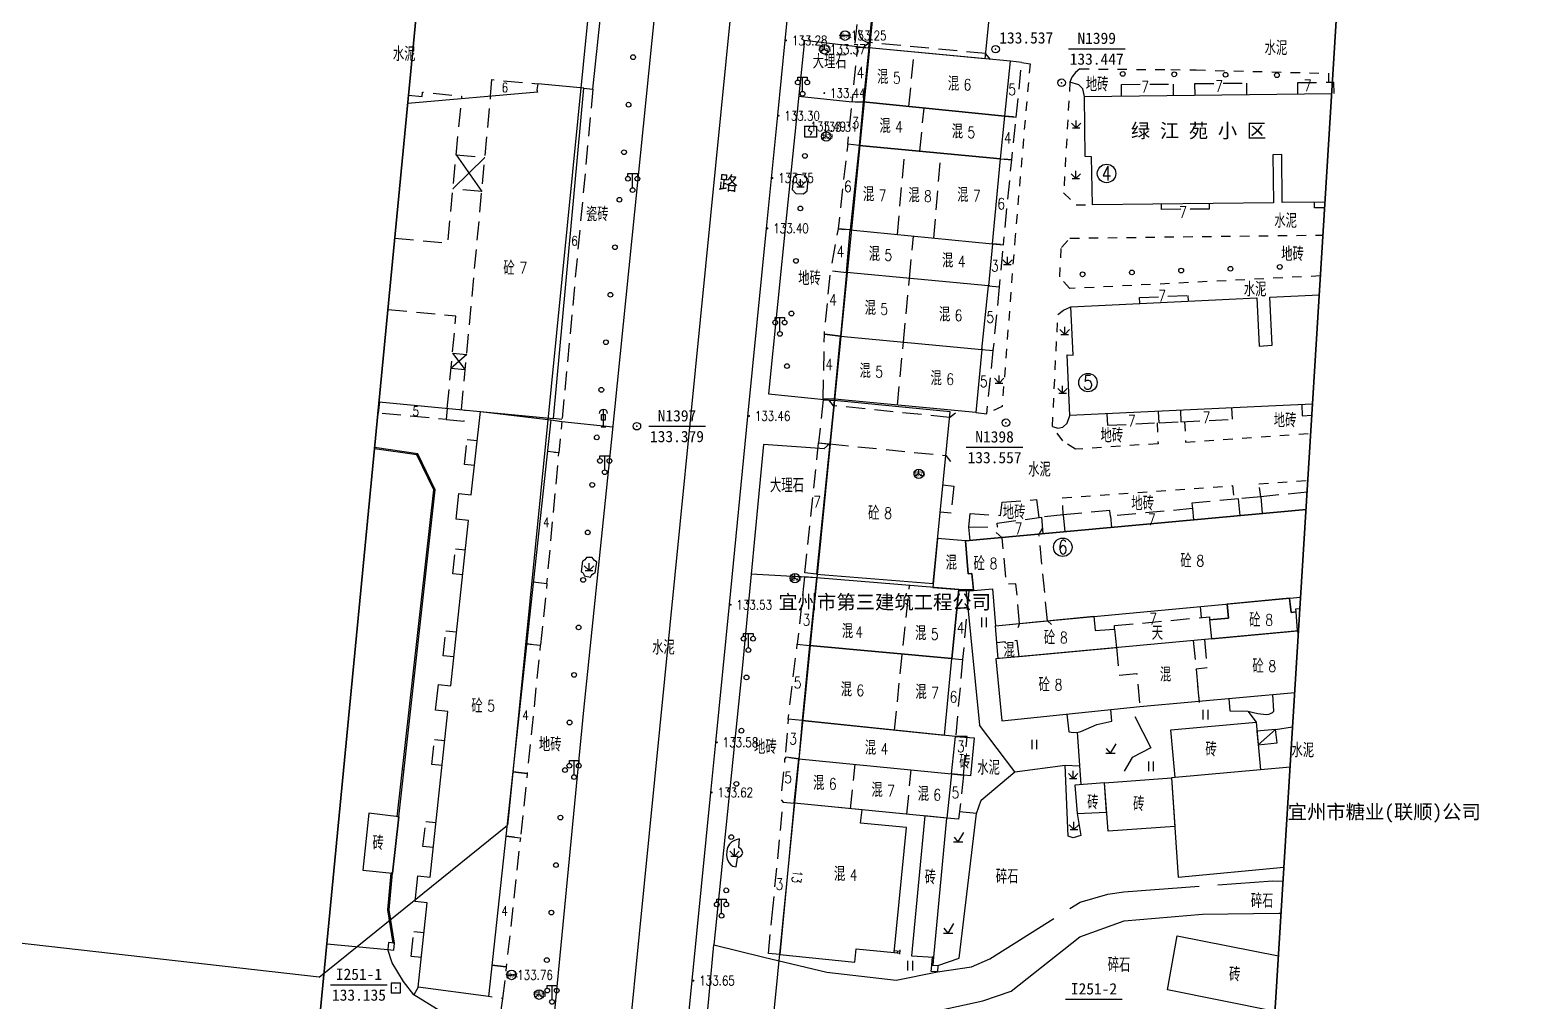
# Model space of a CAD drawing. Extents: x 529262 to 576451, y 2694391 to 2717535.
# Drawn here: x 565129.1 to 565286.9, y 2710508.2 to 2710611 of the extents above; entities that cross this region are included whole.
import ezdxf
from ezdxf.enums import TextEntityAlignment as Align
from ezdxf.xclip import XClip

# ---------------------------------------------------------------- set-up
doc = ezdxf.new("R2010")
doc.units = 0
doc.header["$XCLIPFRAME"] = 0
for name, pattern in [('ACAD_ISO12W100', [22, 12, -3, 0.5, -3, 0.5, -3]), ('X2', [10, 8, -2]), ('X5', [3, 2, -1]), ('X6', [2, 1, -1])]:
    doc.linetypes.add(name, pattern=pattern)
for name, color, linetype in [('COMPONENT', 8, 'Continuous'), ('DLDW', 8, 'Continuous'), ('DLSS', 4, 'Continuous'), ('DMTZ', 8, 'Continuous'), ('GCD', 8, 'Continuous'), ('GXYZ', 8, 'Continuous'), ('JMD', 8, 'Continuous'), ('KZD', 8, 'Continuous'), ('PP-COM', 7, 'Continuous'), ('RD-中线', 40, 'Continuous'), ('RD-红线', 7, 'Continuous'), ('ZBTZ', 8, 'Continuous'), ('ZJ', 7, 'Continuous'), ('污水管径标注_W10-', 202, 'Continuous')]:
    doc.layers.add(name, color=color, linetype=linetype)
doc.layers.add('控制界线1', color=30, linetype='ACAD_ISO12W100', lineweight=35)
doc.styles.add('HZ', font='rs.shx', dxfattribs={"width": 0.8, "bigfont": 'hztxt.shx'})
doc.styles.add('宋体', font='', dxfattribs={"width": 0.75})
doc.styles.add('等线体', font='simhei.ttf')
doc.styles.get('宋体').set_extended_font_data('SimSun')
doc.linetypes.add('10422', pattern='A,0.75,[150,AAA.SHX,S=0.5,R=0,X=0,Y=0.5],1.5,[177,AAA.SHX,S=1,R=0,X=0,Y=0.4],0.75', length=3)
doc.linetypes.add('1161', pattern='A,0,[149,AAA.SHX,S=0.15,R=0,X=0,Y=0],-1.6', length=1.6)

# ---------------------------------------------------------------- blocks, each defined once
blk = doc.blocks.new('A$C19FD0107')
at = {"layer": 'RD-中线', "color": 8, "linetype": 'Continuous', "flags": 128}
blk.add_lwpolyline([(-5786, 16309.46), (-5818.4, 15983.38, 0.029847), (-5819.8, 15947.63), (-5819, 15908.17)], format="xyb", dxfattribs=at)
at = {"layer": 'RD-红线', "color": 8, "linetype": 'Continuous', "flags": 128}
blk.add_lwpolyline([(-5804.07, 16279.29), (-5818.18, 16137.25), (-5818.28, 16136.26)], dxfattribs=at)
for points in [[(-5774.91, 16269.38), (-5803.47, 15981.9, 0.029847), (-5804.81, 15947.93), (-5804.54, 15934.99), (-5804.46, 15930.94)], [(-5838.23, 16120.15), (-5895.83, 16126.7, 0.01384), (-5912.71, 16128.15), (-6037.8, 16135.4), (-6258.68, 16148.33, 0.058297), (-6329.67, 16144.21)]]:
    blk.add_lwpolyline(points, format="xyb", dxfattribs=at)
at = {"layer": 'RD-红线', "color": 8, "linetype": 'Continuous'}
blk.add_lwpolyline([(-5838.23, 16120.15), (-5818.28, 16136.26, 0.418376)], format="xyb", dxfattribs=at)
blk = doc.blocks.new('GC200')
at = {"linetype": 'Continuous', "const_width": 0.2, "flags": 128}
blk.add_lwpolyline([(-0.1, 0, 1), (0.1, 0, 1)], format="xyb", close=True, dxfattribs=at)
blk = doc.blocks.new('gc170')
at = {"color": 8, "linetype": 'Continuous'}
blk.add_circle((0, 0), 0.5, dxfattribs=at)
blk = doc.blocks.new('gc124')
at = {"color": 8}
for p, q in [((-1, 1), (0, 0)), ((-0.8, 0), (0.8, 0)), ((0, 0), (0, 1.6)), ((0, 0), (1, 1))]:
    blk.add_line(p, q, dxfattribs=at)
blk = doc.blocks.new('gc097')
at = {"color": 8}
for p, q in [((-1, 2.9), (-1, 3.5)), ((-1, 3.5), (1, 3.5)), ((0, 0.5), (0, 3.5)), ((1, 3.5), (1, 2.9))]:
    blk.add_line(p, q, dxfattribs=at)
for centre in [(-1, 2.4), (0, 0), (1, 2.4)]:
    blk.add_circle(centre, 0.5, dxfattribs=at)
blk = doc.blocks.new('gc121')
at = {"color": 8}
for p, q in [((-0.5, -1), (-0.5, 1)), ((0.5, -1), (0.5, 1))]:
    blk.add_line(p, q, dxfattribs=at)
blk = doc.blocks.new('gc123')
at = {"color": 8}
for p, q in [((-1, 0), (1, 0)), ((0, 0), (-0.8, 1)), ((0, 0), (1.2, 2))]:
    blk.add_line(p, q, dxfattribs=at)
blk = doc.blocks.new('gc117')
at = {"color": 8}
blk.add_circle((0, 0), 0.8, dxfattribs=at)
blk.add_point((0, 0), dxfattribs=at)
blk = doc.blocks.new('gc115')
at = {"color": 8}
blk.add_lwpolyline([(-1, -1), (1, -1), (1, 1), (-1, 1)], close=True, dxfattribs=at)
blk.add_point((0, 0), dxfattribs=at)
blk = doc.blocks.new('gcbj0101')
blk.add_line((-1, 0), (1, 0))
blk.add_circle((0, 0), 1)
blk = doc.blocks.new('gcbj0107')
for q in [(-0.87, -0.5), (0, 1), (0.87, -0.5)]:
    blk.add_line((0, 0), q)
blk.add_circle((0, 0), 1)

msp = doc.modelspace()

# ---------------------------------------------------------------- linework, layer by layer
at = {"layer": 'DLDW', "color": 252, "linetype": 'Continuous'}
for p, q in [((565189.862, 2710569.005), (565189.862, 2710570.856)), ((565189.612, 2710569.005), (565190.112, 2710569.005))]:
    msp.add_line(p, q, dxfattribs=at)
msp.add_lwpolyline([(565189.669, 2710570.334), (565190.055, 2710570.334), (565190.055, 2710569.718), (565189.669, 2710569.718)], close=True, dxfattribs=at)
msp.add_arc((565189.864, 2710570.417), 0.442, 0, 180, dxfattribs=at)
at = {"layer": 'DLSS', "linetype": 'Continuous', "elevation": 133.455, "flags": 128}
for points in [[(565184.438, 2710504.277), (565187.8, 2710539.032), (565190.738, 2710567.698), (565196.863, 2710628.066), (565195.776, 2710628.96), (565194.829, 2710629.536), (565193.061, 2710630.015), (565191.727, 2710630.128)], [(565184.438, 2710504.277), (565183.694, 2710503.959), (565182.473, 2710504.213), (565174.984, 2710505.954), (565172.644, 2710507.122), (565169.794, 2710508.887), (565168.68, 2710510.308), (565167.488, 2710512.289), (565167.034, 2710513.688)]]:
    msp.add_lwpolyline(points, dxfattribs=at)
at = {"layer": 'DLSS', "linetype": 'Continuous'}
for points in [[(565211.134, 2710609.933), (565209.229, 2710591.426), (565207.348, 2710572.516), (565213.598, 2710571.889)], [(565211.134, 2710609.933), (565216.459, 2710609.323)], [(565213.266, 2710566.678), (565206.8, 2710567.158), (565204.574, 2710543.777), (565201.561, 2710514.193), (565206.847, 2710512.88)], [(565206.575, 2710506.393), (565216.824, 2710506.517), (565223.704, 2710506.867), (565230.032, 2710508.256), (565233.018, 2710509.266), (565240.295, 2710515.012), (565245.005, 2710516.715), (565253.299, 2710517.427), (565261.367, 2710517.548), (565261.607, 2710517.543)]]:
    msp.add_lwpolyline(points, dxfattribs=at)
at = {"layer": 'DLSS', "linetype": 'X6'}
for points in [[(565234.156, 2710607.567), (565235.026, 2710607.455), (565233.451, 2710589.24), (565232.075, 2710571.181), (565230.457, 2710570.397)], [(565240.285, 2710606.904), (565239.844, 2710606.518), (565239.437, 2710606.02), (565239.246, 2710605.506), (565238.585, 2710593.786), (565239.917, 2710592.512), (565241.627, 2710592.53)], [(565240.285, 2710606.904), (565249.934, 2710606.824), (565252.619, 2710606.791), (565266.634, 2710606.435), (565266.641, 2710605.489)], [(565265.774, 2710584.992), (565239.229, 2710583.65), (565238.167, 2710584.89), (565238.345, 2710588.011), (565239.258, 2710588.986), (565266.042, 2710589.32)], [(565248.473, 2710569.442), (565248.584, 2710567.227), (565239.839, 2710566.649), (565238.483, 2710567.526), (565237.406, 2710569.05), (565237.974, 2710580.897), (565238.562, 2710581.378), (565239.361, 2710581.703)], [(565251.394, 2710569.572), (565251.502, 2710567.407), (565264.745, 2710568.335)], [(565238.531, 2710559.699), (565238.446, 2710561.485), (565256.48, 2710562.789), (565256.606, 2710561.337)], [(565259.452, 2710561.618), (565259.263, 2710562.992), (565264.437, 2710563.346)]]:
    msp.add_lwpolyline(points, dxfattribs=at)
at = {"layer": 'DLSS', "linetype": 'X2'}
msp.add_lwpolyline([(565206.847, 2710512.88), (565213.521, 2710511.3), (565220.864, 2710510.439), (565225.218, 2710511.31), (565228.836, 2710511.854), (565230.781, 2710512.701), (565240.319, 2710518.708), (565243.276, 2710519.54), (565244.95, 2710519.791), (565260.731, 2710520.944), (565261.816, 2710520.926)], dxfattribs=at)
at = {"layer": 'DMTZ', "linetype": '10422', "flags": 128}
msp.add_lwpolyline([(565228.266, 2710551.64), (565229.66, 2710537.418)], dxfattribs=at)
at = {"layer": 'GXYZ', "linetype": 'Continuous', "flags": 128}
msp.add_lwpolyline([(565211.189, 2710600.844), (565212.436, 2710600.844), (565212.436, 2710599.687), (565211.189, 2710599.687)], close=True, dxfattribs=at)
msp.add_lwpolyline([(565211.733, 2710600.842), (565211.542, 2710600.431), (565211.924, 2710600.254), (565211.733, 2710599.842)], dxfattribs=at)
at = {"layer": 'JMD', "linetype": 'Continuous'}
for p, q in [((565218.055, 2710609.723), (565217.437, 2710609.214)), ((565230.302, 2710608.513, 133.79), (565230.81, 2710607.884)), ((565177.316, 2710597.523), (565173.933, 2710594.219)), ((565174.276, 2710597.806), (565176.982, 2710593.928)), ((565175.397, 2710576.67), (565173.723, 2710575.176)), ((565173.877, 2710576.813), (565175.236, 2710575.034)), ((565214.221, 2710571.255), (565213.714, 2710571.873)), ((565226.515, 2710570.005), (565227.133, 2710570.512)), ((565213.814, 2710567.203), (565213.195, 2710566.696)), ((565169.315, 2710566.298), (565169.294, 2710566.149)), ((565226.115, 2710565.98), (565226.622, 2710565.361)), ((565171.993, 2710562.486), (565171.858, 2710562.421)), ((565171.515, 2710557.53), (565171.365, 2710557.547)), ((565232.084, 2710557.265, -530.514), (565231.457, 2710557.813)), ((565236.307, 2710558.256), (565235.968, 2710557.634, -530.858)), ((565170.96, 2710552.561), (565170.811, 2710552.577)), ((565228.421, 2710551.68), (565228.421, 2710551.78)), ((565233.928, 2710548.209), (565233.719, 2710547.75)), ((565236.881, 2710548.493), (565237.315, 2710548.077)), ((565170.405, 2710547.592), (565170.256, 2710547.608)), ((565169.851, 2710542.622), (565169.702, 2710542.639)), ((565169.296, 2710537.653), (565169.147, 2710537.67)), ((565259.173, 2710535.365), (565261.028, 2710536.983)), ((565168.741, 2710532.684), (565168.592, 2710532.701)), ((565168.187, 2710527.715), (565168.038, 2710527.732)), ((565167.526, 2710521.766), (565167.376, 2710521.779)), ((565167.264, 2710518.796), (565167.114, 2710518.809)), ((565167.747, 2710514.371), (565167.599, 2710514.347)), ((565220.639, 2710513.367), (565220.658, 2710513.566)), ((565220.999, 2710513.332), (565221.018, 2710513.531)), ((565221.228, 2710513.179), (565221.27, 2710513.643)), ((565224.775, 2710512.012), (565224.625, 2710512.022)), ((565224.81, 2710512.535), (565224.66, 2710512.545)), ((565224.834, 2710512.884), (565224.684, 2710512.894))]:
    msp.add_line(p, q, dxfattribs=at)
at = {"layer": 'JMD', "linetype": 'X5'}
for p, q in [((565230.303, 2710608.526, 795.841), (565218.031, 2710609.692, 662.051)), ((565226.515, 2710570.005), (565214.221, 2710571.255)), ((565213.814, 2710567.203), (565226.115, 2710565.98)), ((565233.928, 2710548.209), (565236.881, 2710548.493))]:
    msp.add_line(p, q, dxfattribs=at)
for points in [[(565220.613, 2710653.417), (565216.459, 2710609.323), (565217.976, 2710609.14)], [(565187.801, 2710604.86), (565188.75, 2710604.754), (565185.475, 2710569.78), (565184.566, 2710569.886)], [(565244.709, 2710604.034), (565244.695, 2710605.263), (565250.18, 2710605.304), (565250.193, 2710604.097)], [(565252.507, 2710604.123), (565252.493, 2710605.344), (565257.946, 2710605.407), (565257.96, 2710604.185)], [(565263.379, 2710604.247), (565263.366, 2710605.461), (565267.162, 2710605.493), (565267.175, 2710604.29)], [(565253.989, 2710592.651), (565253.995, 2710592.073), (565248.958, 2710592.027), (565248.952, 2710592.602)], [(565266.22, 2710592.21), (565265.156, 2710592.2), (565265.149, 2710592.791)], [(565246.651, 2710582.059), (565246.62, 2710582.696), (565251.74, 2710582.932), (565251.77, 2710582.309)], [(565214.326, 2710571.94), (565213.138, 2710571.982), (565213.256, 2710578.824), (565214.972, 2710578.614)], [(565214.277, 2710571.804), (565213.118, 2710571.87), (565212.625, 2710567.309), (565213.814, 2710567.203)], [(565213.118, 2710571.87), (565214.277, 2710571.804)], [(565243.168, 2710570.386), (565243.225, 2710569.179), (565248.699, 2710569.453), (565248.642, 2710570.645)], [(565250.943, 2710570.754), (565251, 2710569.552), (565256.464, 2710569.823), (565256.407, 2710571.013)], [(565263.789, 2710571.372), (565263.849, 2710570.191), (565264.863, 2710570.24)], [(565212.429, 2710553.427), (565211.199, 2710553.568), (565212.625, 2710567.309), (565213.875, 2710567.197)], [(565225.802, 2710562.859), (565226.955, 2710562.743), (565226.67, 2710559.861), (565225.512, 2710559.977)], [(565264.359, 2710562.084), (565259.452, 2710561.618), (565259.616, 2710559.831)], [(565257.265, 2710559.615), (565257.103, 2710561.38), (565252.174, 2710560.95), (565252.215, 2710560.359), (565243.538, 2710559.555), (565243.483, 2710560.159), (565238.531, 2710559.699), (565238.695, 2710557.909)], [(565228.693, 2710556.99), (565228.564, 2710558.395), (565231.568, 2710558.428), (565231.533, 2710558.814), (565236.234, 2710559.454), (565236.395, 2710557.698)], [(565227.499, 2710551.781), (565228.554, 2710551.642), (565227.888, 2710544.379)], [(565241.776, 2710548.961), (565241.939, 2710547.47), (565243.986, 2710547.612), (565243.962, 2710547.973), (565254.018, 2710548.901), (565254.03, 2710548.57), (565256.052, 2710548.749), (565255.908, 2710550.233)], [(565262.507, 2710550.824), (565262.661, 2710549.366), (565263.201, 2710549.425), (565263.165, 2710549.751), (565263.599, 2710549.79)], [(565252.294, 2710546.388), (565252.599, 2710543.377)], [(565226.76, 2710544.482), (565227.888, 2710544.379), (565227.142, 2710536.239)], [(565252.599, 2710543.377), (565252.945, 2710539.845)], [(565256.09, 2710540.256), (565256.166, 2710538.94), (565258.076, 2710538.923), (565259.145, 2710538.661), (565260.034, 2710538.572), (565260.266, 2710538.6), (565260.415, 2710538.649), (565260.642, 2710538.75), (565260.74, 2710538.807), (565260.852, 2710538.917), (565260.716, 2710540.671)], [(565208.533, 2710513.158), (565207.33, 2710513.276), (565207.73, 2710517.321), (565208.893, 2710529.29), (565210.072, 2710529.184)], [(565170.584, 2710512.851), (565169.517, 2710512.961), (565169.805, 2710515.604), (565170.869, 2710515.494)]]:
    msp.add_lwpolyline(points, dxfattribs=at)
at = {"layer": 'JMD', "linetype": 'Continuous', "flags": 128}
for points in [[(565222.402, 2710653.235), (565234.654, 2710651.944), (565230.248, 2710607.973), (565217.976, 2710609.14)], [(565177.692, 2710508.706), (565170.242, 2710509.687), (565171.208, 2710518.632), (565169.919, 2710518.771), (565170.195, 2710521.487), (565171.502, 2710521.346), (565173.396, 2710538.873), (565172.093, 2710539.014), (565172.388, 2710541.745), (565173.691, 2710541.604), (565175.582, 2710559.105), (565174.273, 2710559.246), (565174.57, 2710561.96), (565175.875, 2710561.819), (565176.829, 2710570.639), (565184.295, 2710569.757), (565177.692, 2710508.706)], [(565233.88, 2710544.681), (565231.663, 2710544.476), (565231.507, 2710546.166), (565231.387, 2710547.965), (565241.776, 2710548.961), (565241.939, 2710547.47), (565243.986, 2710547.612), (565244.17, 2710545.635)], [(565258.955, 2710537.743), (565259.417, 2710532.715), (565250.385, 2710531.884), (565249.921, 2710536.931)], [(565259.173, 2710535.365), (565261.2, 2710535.551), (565261.028, 2710536.983), (565259.041, 2710536.8)], [(565242.899, 2710531.341), (565239.756, 2710531.093), (565240.034, 2710528.087), (565243.14, 2710528.237)], [(565242.899, 2710531.341), (565239.756, 2710531.093), (565240.034, 2710528.087), (565243.14, 2710528.237)], [(565242.899, 2710531.341), (565239.756, 2710531.093), (565240.034, 2710528.087), (565243.14, 2710528.237)], [(565168.187, 2710527.715), (565165.029, 2710528.116), (565164.385, 2710522.081), (565167.526, 2710521.766)], [(565224.625, 2710512.022), (565225.274, 2710511.981), (565225.218, 2710511.31), (565224.575, 2710511.356)]]:
    msp.add_lwpolyline(points, close=True, dxfattribs=at)
at = {"layer": 'JMD', "linetype": 'X5', "flags": 128}
for points in [[(565218.039, 2710609.635), (565217.715, 2710609.731), (565217.337, 2710609.942), (565217.043, 2710610.32), (565216.91, 2710610.83), (565216.967, 2710611.247), (565217.106, 2710611.694), (565217.251, 2710611.927), (565217.388, 2710612.058), (565217.647, 2710612.205), (565217.907, 2710612.302), (565218.312, 2710612.359)], [(565222.211, 2710602.918), (565222.759, 2710608.685)], [(565223.377, 2710598.2), (565223.803, 2710602.757)], [(565221.001, 2710589.375), (565221.776, 2710598.35)], [(565174.276, 2710597.806), (565177.316, 2710597.523)], [(565224.843, 2710589), (565225.603, 2710597.99)], [(565176.982, 2710593.928), (565173.933, 2710594.219)], [(565173.877, 2710576.813), (565175.397, 2710576.67)], [(565175.236, 2710575.034), (565173.723, 2710575.176)], [(565184.295, 2710569.757), (565185.456, 2710569.573), (565185.152, 2710566.254), (565183.931, 2710566.393)], [(565248.699, 2710569.453), (565251, 2710569.552)], [(565182.438, 2710552.595), (565183.887, 2710552.438), (565185.152, 2710566.254), (565183.931, 2710566.393)], [(565259.452, 2710561.618), (565257.103, 2710561.38)], [(565238.531, 2710559.699), (565236.234, 2710559.454)], [(565243.538, 2710559.555), (565243.648, 2710558.364)], [(565252.215, 2710560.359), (565252.325, 2710559.162)], [(565233.928, 2710548.209), (565233.538, 2710552.395), (565232.52, 2710552.332), (565232.084, 2710557.265)], [(565236.881, 2710548.493), (565235.966, 2710557.658)], [(565182.438, 2710552.595), (565183.887, 2710552.438), (565183.179, 2710545.888), (565181.73, 2710546.045)], [(565220.668, 2710536.912), (565222.261, 2710552.214)], [(565253.172, 2710548.823), (565253.063, 2710549.999)], [(565233.88, 2710544.681), (565233.682, 2710546.394), (565231.507, 2710546.166)], [(565253.496, 2710546.499), (565253.791, 2710543.494), (565252.599, 2710543.377), (565252.945, 2710539.845)], [(565263.342, 2710547.436), (565263.409, 2710546.712)], [(565181.73, 2710546.045), (565183.179, 2710545.888), (565181.793, 2710532.314), (565180.263, 2710532.479)], [(565244.165, 2710545.693), (565244.444, 2710542.728), (565246.336, 2710542.906), (565246.665, 2710539.409)], [(565226.76, 2710544.482), (565227.888, 2710544.379)], [(565180.263, 2710532.479), (565181.793, 2710532.314), (565181.075, 2710525.519), (565179.528, 2710525.686)], [(565179.528, 2710525.686), (565181.075, 2710525.519), (565179.576, 2710511.852), (565178.05, 2710512.017)], [(565178.05, 2710512.017), (565179.576, 2710511.852), (565179.191, 2710508.514), (565177.692, 2710508.706)]]:
    msp.add_lwpolyline(points, dxfattribs=at)
for points, elevation in [([(565217.363, 2710603.408), (565216.201, 2710603.399), (565216.784, 2710609.194), (565217.976, 2710609.14)], 133.79), ([(565177.918, 2710604.017), (565178.046, 2710605.768), (565182.905, 2710605.323)], 133.656), ([(565167.774, 2710588.987), (565173.384, 2710588.451), (565174.843, 2710603.748)], 138.188), ([(565169.233, 2710604.136), (565170.668, 2710604), (565170.712, 2710604.444), (565174.844, 2710604.026), (565174.843, 2710603.748)], 26.613), ([(565174.841, 2710570.845), (565177.918, 2710604.017)], 28.997), ([(565216.929, 2710598.806), (565215.722, 2710598.945), (565216.201, 2710603.399), (565217.363, 2710603.408)], 133.827), ([(565231.915, 2710597.397), (565233.093, 2710597.268), (565233.545, 2710601.789), (565232.374, 2710601.89)], -528.974), ([(565216.929, 2710598.806), (565215.722, 2710598.945), (565214.702, 2710589.985), (565215.988, 2710589.865)], 133.827), ([(565231.047, 2710588.394), (565232.209, 2710588.295), (565233.093, 2710597.268), (565231.915, 2710597.397)], -528.715), ([(565215.988, 2710589.865), (565214.702, 2710589.985), (565213.911, 2710585.542), (565215.584, 2710585.361)], 133.827), ([(565222.254, 2710584.734), (565222.691, 2710589.21)], 133.245), ([(565230.615, 2710583.949), (565231.807, 2710583.819), (565232.209, 2710588.295), (565231.047, 2710588.394)], -529.097), ([(565214.972, 2710578.614), (565213.256, 2710578.824), (565213.911, 2710585.542), (565215.584, 2710585.361)], 133.245), ([(565221.62, 2710577.991), (565222.254, 2710584.734)], 133.245), ([(565229.938, 2710577.212), (565231.136, 2710577.082), (565231.807, 2710583.819), (565230.615, 2710583.949)], -529.216), ([(565173.327, 2710570.972), (565174.245, 2710580.72), (565167.044, 2710581.408)], 28.948), ([(565220.994, 2710571.306), (565221.62, 2710577.991)], 133.245), ([(565229.289, 2710570.517), (565230.457, 2710570.397), (565231.136, 2710577.082), (565229.938, 2710577.212)], 133.245), ([(565165.991, 2710570.481), (565166.057, 2710570.475), (565166.172, 2710571.664)], 133.797), ([(565173.327, 2710570.972), (565173.213, 2710569.796), (565166.057, 2710570.475), (565166.172, 2710571.664)], 28.948), ([(565173.213, 2710569.796), (565175.119, 2710569.612), (565175.233, 2710570.788)], 30.151), ([(565210.914, 2710537.925), (565209.429, 2710538.074), (565210.379, 2710546.017), (565211.687, 2710545.874)], 133.847), ([(565210.914, 2710537.925), (565209.429, 2710538.074), (565209.081, 2710534.07), (565210.559, 2710533.883)], 133.848), ([(565210.559, 2710533.883), (565209.173, 2710534.053), (565209.049, 2710533.827), (565208.635, 2710529.552), (565208.893, 2710529.29), (565210.072, 2710529.184)], 133.826), ([(565216.028, 2710528.59), (565216.497, 2710533.291)], -509.255), ([(565221.986, 2710528.023), (565222.451, 2710532.698)], -509.844)]:
    msp.add_lwpolyline(points, dxfattribs=dict(at, elevation=elevation))
at = {"layer": 'JMD', "linetype": 'Continuous', "flags": 128}
for points, elevation in [([(565217.363, 2710603.408), (565232.374, 2710601.89), (565232.954, 2710607.716), (565217.976, 2710609.14)], 133.79), ([(565231.915, 2710597.397), (565232.374, 2710601.89), (565217.363, 2710603.408), (565216.929, 2710598.806)], -528.974), ([(565231.047, 2710588.394), (565231.915, 2710597.397), (565216.929, 2710598.806), (565215.988, 2710589.865)], -528.715), ([(565215.584, 2710585.361), (565215.988, 2710589.865), (565231.047, 2710588.394), (565230.615, 2710583.949)], 133.813), ([(565229.938, 2710577.212), (565230.615, 2710583.949), (565215.584, 2710585.361), (565214.972, 2710578.614)], -529.216), ([(565229.289, 2710570.517), (565214.326, 2710571.94), (565214.972, 2710578.614), (565229.938, 2710577.212)], 133.245), ([(565212.429, 2710553.427), (565224.757, 2710552.444), (565226.573, 2710570.59), (565214.277, 2710571.804)], 133.73), ([(565224.721, 2710552.011), (565227.499, 2710551.781), (565229.033, 2710551.779), (565228.876, 2710553.474), (565228.491, 2710553.442), (565228.181, 2710556.943), (565225.233, 2710557.205)], -525.65), ([(565226.76, 2710544.482), (565227.499, 2710551.781), (565212.434, 2710553.026), (565211.687, 2710545.874)], -528.507), ([(565254.03, 2710548.57), (565254.223, 2710546.566), (565263.344, 2710547.411), (565263.201, 2710549.425), (565262.661, 2710549.366), (565262.502, 2710550.877), (565255.908, 2710550.233), (565256.052, 2710548.749)], -530.373), ([(565211.687, 2710545.874), (565210.914, 2710537.925), (565225.987, 2710536.359), (565226.76, 2710544.482)], 133.848), ([(565227.142, 2710536.239), (565210.914, 2710537.925), (565210.559, 2710533.883), (565226.726, 2710532.272)], -528.037), ([(565226.232, 2710527.573), (565210.072, 2710529.184), (565210.559, 2710533.883), (565226.726, 2710532.272)], -528.08), ([(565243.317, 2710526.222), (565242.899, 2710531.341), (565250.014, 2710531.85), (565250.361, 2710526.697)], -530.589), ([(565208.533, 2710513.158), (565216.466, 2710512.356), (565216.634, 2710513.764), (565220.639, 2710513.367), (565221.939, 2710526.597), (565217.094, 2710527.073), (565217.253, 2710528.468), (565210.072, 2710529.184)], 133.815), ([(565222.465, 2710513.018), (565224.834, 2710512.884), (565226.232, 2710527.573), (565223.875, 2710527.823)], -528.934), ([(565167.747, 2710514.371), (565167.106, 2710514.441), (565167.034, 2710513.688), (565167.675, 2710513.618)], 133.019)]:
    msp.add_lwpolyline(points, close=True, dxfattribs=dict(at, elevation=elevation))
at = {"layer": 'JMD', "linetype": 'X5'}
for points, elevation in [([(565232.374, 2710601.89), (565233.545, 2710601.789), (565234.156, 2710607.567), (565232.954, 2710607.716)], -528.875), ([(565176.211, 2710564.926), (565175.149, 2710565.035), (565175.437, 2710567.678), (565176.497, 2710567.569)], 33.313), ([(565174.961, 2710553.359), (565173.909, 2710553.467), (565174.197, 2710556.11), (565175.247, 2710556.002)], 33.382), ([(565212.434, 2710553.026), (565211.163, 2710553.131), (565210.379, 2710546.017), (565211.687, 2710545.874)], -528.507), ([(565174.021, 2710544.659), (565172.894, 2710544.775), (565173.182, 2710547.418), (565174.307, 2710547.302)], 29.777), ([(565172.778, 2710533.153), (565171.683, 2710533.266), (565171.971, 2710535.909), (565173.063, 2710535.797)], 26.86), ([(565226.726, 2710532.272), (565227.997, 2710532.136), (565228.354, 2710536.22), (565227.142, 2710536.239)], 133.815), ([(565226.726, 2710532.272), (565227.997, 2710532.136), (565227.452, 2710527.468), (565226.232, 2710527.573)], 133.632), ([(565171.84, 2710524.476), (565170.758, 2710524.587), (565171.046, 2710527.23), (565172.125, 2710527.119)], 26.408)]:
    msp.add_lwpolyline(points, dxfattribs=dict(at, elevation=elevation))
at = {"layer": 'JMD', "linetype": 'Continuous', "flags": 128}
for points, elevation in [([(565166.106, 2710571.67), (565184.566, 2710569.886), (565187.801, 2710604.86), (565182.905, 2710605.323), (565182.825, 2710604.684), (565182.874, 2710604.451), (565169.147, 2710603.25)], 136.854), ([(565264.246, 2710560.257), (565228.181, 2710556.943), (565228.491, 2710553.442), (565228.876, 2710553.474), (565229.043, 2710551.679), (565231.037, 2710551.872), (565231.387, 2710547.965), (565236.881, 2710548.493), (565263.673, 2710550.986)], -530.891)]:
    msp.add_lwpolyline(points, dxfattribs=dict(at, elevation=elevation))
for points in [[(565241.627, 2710592.53), (565241.535, 2710597.595), (565240.861, 2710597.632), (565240.805, 2710603.99), (565266.967, 2710604.288)], [(565266.257, 2710592.803), (565261.721, 2710592.752), (565261.671, 2710597.852), (565260.741, 2710597.817), (565260.791, 2710592.717), (565241.627, 2710592.53)], [(565264.936, 2710571.43), (565260.278, 2710571.196), (565239.237, 2710570.2), (565238.974, 2710576.651), (565239.61, 2710576.61), (565239.361, 2710581.703), (565259.049, 2710582.665), (565259.295, 2710577.571), (565260.668, 2710577.646), (565260.422, 2710582.74), (565265.651, 2710583.002)], [(565227.489, 2710551.682), (565229.043, 2710551.679)], [(565227.499, 2710551.781), (565229.033, 2710551.779)], [(565263.453, 2710547.422), (565231.418, 2710544.453), (565232.034, 2710537.894), (565246.665, 2710539.409), (565263.049, 2710540.881)], [(565262.562, 2710533.004), (565250.014, 2710531.85), (565250.722, 2710521.346), (565261.908, 2710522.406)], [(565167.599, 2710514.347), (565167.033, 2710517.881), (565167.376, 2710521.779)], [(565167.747, 2710514.371), (565167.184, 2710517.886), (565167.526, 2710521.766)], [(565220.639, 2710513.367), (565221.239, 2710513.308)], [(565220.658, 2710513.566), (565221.258, 2710513.507)]]:
    msp.add_lwpolyline(points, dxfattribs=at)
at = {"layer": 'JMD', "linetype": 'Continuous'}
for points in [[(565239.61, 2710576.61), (565239.361, 2710581.703)], [(565168.187, 2710527.715), (565172.054, 2710562.36), (565170.216, 2710566.17), (565165.639, 2710566.819)], [(565168.038, 2710527.732), (565171.9, 2710562.334), (565170.115, 2710566.033), (565165.624, 2710566.67)], [(565228.181, 2710556.943), (565264.246, 2710560.257)], [(565227.499, 2710551.781), (565226.76, 2710544.482)], [(565238.931, 2710538.608), (565239.127, 2710536.723), (565239.635, 2710536.662), (565240.138, 2710536.698), (565240.397, 2710536.777), (565242.084, 2710537.493), (565243.7, 2710537.868), (565243.573, 2710539.089)], [(565168.187, 2710527.715), (565167.526, 2710521.766)], [(565260.964, 2710507.125), (565249.598, 2710509.42), (565250.61, 2710515.142), (565261.327, 2710513.006)], [(565224.625, 2710512.022), (565224.684, 2710512.894)], [(565224.775, 2710512.012), (565224.834, 2710512.884)], [(565177.692, 2710508.706), (565170.242, 2710509.687)]]:
    msp.add_lwpolyline(points, dxfattribs=at)
at = {"layer": 'JMD', "linetype": 'Continuous', "elevation": 133.815}
msp.add_lwpolyline([(565229.102, 2710536.099), (565228.718, 2710532.084), (565226.726, 2710532.272), (565227.142, 2710536.239)], close=True, dxfattribs=at)
at = {"layer": 'KZD', "linetype": 'Continuous'}
for p, q in [((565239.086, 2710609.039), (565245.086, 2710609.039)), ((565194.651, 2710569.08), (565200.651, 2710569.08)), ((565228.272, 2710566.85), (565234.272, 2710566.85)), ((565160.98, 2710509.958), (565166.98, 2710509.958)), ((565238.799, 2710508.416), (565244.799, 2710508.416))]:
    msp.add_line(p, q, dxfattribs=at)
at = {"layer": 'ZBTZ', "linetype": '1161', "flags": 128}
for points in [[(565188.75, 2710604.754), (565189.794, 2710614.785)], [(565240.805, 2710603.99), (565240.606, 2710604.807), (565240.192, 2710605.21), (565239.246, 2710605.506), (565239.246, 2710605.506)], [(565237.406, 2710569.05), (565237.983, 2710568.868), (565238.492, 2710568.976), (565238.949, 2710569.405), (565239.237, 2710570.2)], [(565185.456, 2710569.573), (565190.872, 2710569.023)], [(565212.434, 2710553.026), (565205.475, 2710553.426)], [(565258.076, 2710538.923), (565258.955, 2710537.743)], [(565233.433, 2710532.5), (565238.759, 2710533.184)], [(565229.351, 2710528.077), (565227.544, 2710528.261)], [(565200.916, 2710507.32), (565201.561, 2710514.193)], [(565170.242, 2710509.687), (565169.794, 2710508.887)], [(565179.191, 2710508.514), (565178.802, 2710505.82), (565184.533, 2710505.265)]]:
    msp.add_lwpolyline(points, dxfattribs=at)
for points, elevation in [([(565216.201, 2710603.399), (565210.521, 2710603.984)], 133.79), ([(565160.578, 2710514.279), (565167.034, 2710513.688)], 133.237)]:
    msp.add_lwpolyline(points, dxfattribs=dict(at, elevation=elevation))
at = {"layer": 'ZBTZ', "linetype": 'Continuous', "flags": 128}
msp.add_lwpolyline([(565210.247, 2710593.709), (565211.057, 2710593.663), (565211.429, 2710594.002), (565211.542, 2710595.222), (565211.151, 2710595.653), (565210.426, 2710595.719), (565209.978, 2710595.398), (565209.84, 2710594.122)], close=True, dxfattribs=at)
at = {"layer": 'ZBTZ', "linetype": 'X5'}
msp.add_lwpolyline([(565228.564, 2710558.395), (565228.685, 2710559.824), (565231.914, 2710559.64), (565232.065, 2710561.032), (565235.706, 2710561.318), (565235.964, 2710559.417)], dxfattribs=at)
at = {"layer": 'ZBTZ', "linetype": '1161', "flags": 128}
msp.add_lwpolyline([(565189.172, 2710554.679, -0.0748013), (565188.66, 2710555.181), (565188.082, 2710555.189, -0.1537362), (565187.642, 2710554.782), (565187.499, 2710553.711, -0.1912417), (565187.824, 2710553.255), (565188.504, 2710553.087, -0.2971311), (565188.998, 2710553.555), (565189.172, 2710554.679)], format="xyb", dxfattribs=at)
at = {"layer": 'ZBTZ', "linetype": '1161'}
for points in [[(565246.113, 2710538.35), (565247.818, 2710535.019), (565245.858, 2710533.996), (565245.008, 2710532.552)], [(565225.274, 2710511.981), (565227.527, 2710512.771), (565229.351, 2710528.077), (565229.859, 2710529.482), (565233.433, 2710532.5), (565229.66, 2710537.418)], [(565261.028, 2710536.983), (565262.826, 2710537.273)], [(565240.023, 2710536.689), (565240.404, 2710531.144)]]:
    msp.add_lwpolyline(points, dxfattribs=at)
at = {"layer": 'ZBTZ', "linetype": 'Continuous'}
msp.add_lwpolyline([(565240.034, 2710528.087), (565240.398, 2710525.752), (565239.592, 2710525.494), (565239.068, 2710525.681), (565238.759, 2710533.184), (565240.267, 2710533.141)], dxfattribs=at)
msp.add_lwpolyline([(565203.905, 2710522.422), (565204.045, 2710523.395), (565204.278, 2710523.486), (565204.448, 2710523.609), (565204.542, 2710523.743), (565204.608, 2710523.885), (565204.566, 2710524.094), (565204.514, 2710524.216), (565204.457, 2710524.321), (565204.346, 2710524.395), (565204.204, 2710524.471), (565204.262, 2710525.399), (565204.023, 2710525.336), (565203.723, 2710525.212), (565203.466, 2710525.069), (565203.195, 2710524.837), (565203.008, 2710524.478), (565202.928, 2710524.149), (565202.903, 2710523.643), (565202.955, 2710523.281), (565203.132, 2710522.909), (565203.355, 2710522.651), (565203.547, 2710522.522)], close=True, dxfattribs=at)
at = {"layer": 'ZJ', "color": 252, "linetype": 'Continuous'}
for centre in [(565243.126, 2710595.832), (565241.159, 2710573.699), (565238.495, 2710556.268)]:
    msp.add_circle(centre, 0.976, dxfattribs=at)
at = {"layer": '控制界线1', "color": 252, "linetype": 'Continuous', "flags": 128}
msp.add_lwpolyline([(565188.368, 2710139.189), (565315.579, 2710129.586), (565330.583, 2710250.72), (565247.22, 2710284.672), (565280.117, 2710817.13), (565209.112, 2710830.885), (565187.376, 2710792.516), (565139.509, 2710295.527), (565131.76, 2710174.472)], close=True, dxfattribs=at)
msp.add_lwpolyline([(565188.368, 2710139.189), (565315.579, 2710129.586), (565330.583, 2710250.72), (565247.22, 2710284.672), (565280.117, 2710817.13), (565209.112, 2710830.885), (565187.376, 2710792.516), (565139.509, 2710295.527), (565131.76, 2710174.472)], close=True, dxfattribs=at)
msp.add_lwpolyline([(565188.368, 2710139.189), (565315.579, 2710129.586), (565330.583, 2710250.72), (565247.22, 2710284.672), (565280.117, 2710817.13), (565209.112, 2710830.885), (565187.376, 2710792.516), (565139.509, 2710295.527), (565131.76, 2710174.472)], close=True, dxfattribs=at)
at = {"layer": '污水管径标注_W10-'}
msp.add_lwpolyline([(565219.136, 2710709.409), (565217.124, 2710689.51), (565215.113, 2710669.612), (565213.636, 2710655.009), (565213.101, 2710649.713), (565211.089, 2710629.815), (565209.078, 2710609.916), (565208.277, 2710601.999), (565207.617, 2710595.311), (565207.093, 2710590.015), (565205.126, 2710570.112), (565203.16, 2710550.209), (565201.716, 2710535.602), (565201.193, 2710530.306), (565199.226, 2710510.402), (565197.26, 2710490.499)], dxfattribs=at)

# ---------------------------------------------------------------- block references
at = {"layer": 'COMPONENT', "linetype": 'Continuous', "xscale": 0.5, "yscale": 0.5}
for name, p in [('gcbj0101', (565215.449, 2710610.426)), ('gcbj0107', (565213.255, 2710608.978)), ('gcbj0107', (565213.457, 2710599.739)), ('gcbj0107', (565223.246, 2710564.033)), ('gcbj0107', (565210.133, 2710552.988)), ('gcbj0101', (565180.131, 2710510.991)), ('gcbj0107', (565183.056, 2710508.908))]:
    msp.add_blockref(name, p, dxfattribs=at)
at = {"layer": 'DLDW', "color": 252, "linetype": 'Continuous', "xscale": 0.5, "yscale": 0.5, "zscale": 0.5}
for p in [(565210.939, 2710604.268), (565192.952, 2710594.076), (565208.546, 2710578.85), (565189.996, 2710564.208), (565205.206, 2710545.39), (565186.753, 2710531.941), (565202.363, 2710517.265), (565184.417, 2710508.136)]:
    msp.add_blockref('gc097', p, dxfattribs=at)
at = {"layer": 'GCD', "linetype": 'Continuous'}
ref = msp.add_blockref('GC200', (565215.462, 2710610.434, 133.253), dxfattribs=dict(at, xscale=0.5, yscale=0.5, zscale=0.5))
ref.add_attrib('height', '133.25', dxfattribs={"linetype": 'Continuous', "height": 1, "style": 'HZ', "width": 0.8}).set_placement((565216.062, 2710610.434, 133.253), align=Align.MIDDLE_LEFT)
ref = msp.add_blockref('GC200', (565209.212, 2710609.919, 133.28), dxfattribs=dict(at, xscale=0.5, yscale=0.5, zscale=0.5))
ref.add_attrib('height', '133.28', dxfattribs={"linetype": 'Continuous', "height": 1, "style": 'HZ', "width": 0.8}).set_placement((565209.812, 2710609.919, 133.28), align=Align.MIDDLE_LEFT)
ref = msp.add_blockref('GC200', (565213.251, 2710608.97, 133.372), dxfattribs=dict(at, xscale=0.5, yscale=0.5, zscale=0.5))
ref.add_attrib('height', '133.37', dxfattribs={"linetype": 'Continuous', "height": 1, "style": 'HZ', "width": 0.8}).set_placement((565213.851, 2710608.97, 133.372), align=Align.MIDDLE_LEFT)
ref = msp.add_blockref('GC200', (565213.244, 2710604.345, 133.438), dxfattribs=dict(at, xscale=0.5, yscale=0.5, zscale=0.5))
ref.add_attrib('height', '133.44', dxfattribs={"linetype": 'Continuous', "height": 1, "style": 'HZ', "width": 0.8}).set_placement((565213.844, 2710604.345, 133.438), align=Align.MIDDLE_LEFT)
ref = msp.add_blockref('GC200', (565208.407, 2710601.944, 133.3), dxfattribs=dict(at, xscale=0.5, yscale=0.5, zscale=0.5))
ref.add_attrib('height', '133.30', dxfattribs={"linetype": 'Continuous', "height": 1, "style": 'HZ', "width": 0.8}).set_placement((565209.007, 2710601.944, 133.3), align=Align.MIDDLE_LEFT)
ref = msp.add_blockref('GC200', (565211.175, 2710600.81, 133.489), dxfattribs=dict(at, xscale=0.5, yscale=0.5, zscale=0.5))
ref.add_attrib('height', '133.49', dxfattribs={"linetype": 'Continuous', "height": 1, "style": 'HZ', "width": 0.8}).set_placement((565211.775, 2710600.81, 133.489), align=Align.MIDDLE_LEFT)
ref = msp.add_blockref('GC200', (565212.413, 2710600.763, 133.312), dxfattribs=dict(at, xscale=0.5, yscale=0.5, zscale=0.5))
ref.add_attrib('height', '133.31', dxfattribs={"linetype": 'Continuous', "height": 1, "style": 'HZ', "width": 0.8}).set_placement((565213.013, 2710600.763, 133.312), align=Align.MIDDLE_LEFT)
ref = msp.add_blockref('GC200', (565207.768, 2710595.352, 133.35), dxfattribs=dict(at, xscale=0.5, yscale=0.5, zscale=0.5))
ref.add_attrib('height', '133.35', dxfattribs={"linetype": 'Continuous', "height": 1, "style": 'HZ', "width": 0.8}).set_placement((565208.368, 2710595.352, 133.35), align=Align.MIDDLE_LEFT)
ref = msp.add_blockref('GC200', (565207.237, 2710590.03, 133.4), dxfattribs=dict(at, xscale=0.5, yscale=0.5, zscale=0.5))
ref.add_attrib('height', '133.40', dxfattribs={"linetype": 'Continuous', "height": 1, "style": 'HZ', "width": 0.8}).set_placement((565207.837, 2710590.03, 133.4), align=Align.MIDDLE_LEFT)
ref = msp.add_blockref('GC200', (565205.285, 2710570.159, 133.46), dxfattribs=dict(at, xscale=0.5, yscale=0.5, zscale=0.5))
ref.add_attrib('height', '133.46', dxfattribs={"linetype": 'Continuous', "height": 1, "style": 'HZ', "width": 0.8}).set_placement((565205.885, 2710570.159, 133.46), align=Align.MIDDLE_LEFT)
ref = msp.add_blockref('GC200', (565203.338, 2710550.183, 133.53), dxfattribs=dict(at, xscale=0.5, yscale=0.5, zscale=0.5))
ref.add_attrib('height', '133.53', dxfattribs={"linetype": 'Continuous', "height": 1, "style": 'HZ', "width": 0.8}).set_placement((565203.938, 2710550.183, 133.53), align=Align.MIDDLE_LEFT)
ref = msp.add_blockref('GC200', (565201.887, 2710535.616, 133.58), dxfattribs=dict(at, xscale=0.5, yscale=0.5, zscale=0.5))
ref.add_attrib('height', '133.58', dxfattribs={"linetype": 'Continuous', "height": 1, "style": 'HZ', "width": 0.8}).set_placement((565202.487, 2710535.616, 133.58), align=Align.MIDDLE_LEFT)
ref = msp.add_blockref('GC200', (565201.343, 2710530.314, 133.62), dxfattribs=dict(at, xscale=0.5, yscale=0.5, zscale=0.5))
ref.add_attrib('height', '133.62', dxfattribs={"linetype": 'Continuous', "height": 1, "style": 'HZ', "width": 0.8}).set_placement((565201.943, 2710530.314, 133.62), align=Align.MIDDLE_LEFT)
ref = msp.add_blockref('GC200', (565180.136, 2710510.989, 133.764), dxfattribs=dict(at, xscale=0.5, yscale=0.5, zscale=0.5))
ref.add_attrib('height', '133.76', dxfattribs={"linetype": 'Continuous', "height": 1, "style": 'HZ', "width": 0.8}).set_placement((565180.736, 2710510.989, 133.764), align=Align.MIDDLE_LEFT)
ref = msp.add_blockref('GC200', (565199.403, 2710510.385, 133.65), dxfattribs=dict(at, xscale=0.5, yscale=0.5, zscale=0.5))
ref.add_attrib('height', '133.65', dxfattribs={"linetype": 'Continuous', "height": 1, "style": 'HZ', "width": 0.8}).set_placement((565200.003, 2710510.385, 133.65), align=Align.MIDDLE_LEFT)
at = {"layer": 'KZD', "linetype": 'Continuous', "xscale": 0.5, "yscale": 0.5, "zscale": 0.5}
for name, p in [('gc117', (565231.386, 2710608.993, 133.537)), ('gc117', (565238.376, 2710605.446, 133.447)), ('gc117', (565193.401, 2710569.08, 133.379)), ('gc117', (565232.478, 2710569.449, 133.557)), ('gc115', (565167.886, 2710509.613, 133.135))]:
    msp.add_blockref(name, p, dxfattribs=at)
at = {"layer": 'PP-COM'}
ref = msp.add_blockref('A$C19FD0107', (570997.993, 2694390.603), dxfattribs=at)
XClip(ref).set_block_clipping_path([(-9366.4383134884, 14428.6043910822), (-3328.4480743363, 17452.7484863754)])
at = {"layer": 'ZBTZ', "linetype": 'Continuous'}
for p, xscale, yscale, zscale, rotation in [((565193.004, 2710608.147), 0.4999999998977561, 0.4999999998977561, 0.4999999998977561, 264.5419293924721), ((565244.851, 2710606.376), 0.5000000000107179, 0.5000000000107179, 0.5000000000107179, 359.5235894560641), ((565250.289, 2710606.331), 0.5000000000107179, 0.5000000000107179, 0.5000000000107179, 359.5235894560641), ((565255.727, 2710606.286), 0.5000000000107179, 0.5000000000107179, 0.5000000000107179, 359.5235894560641), ((565261.164, 2710606.241), 0.5000000000107179, 0.5000000000107179, 0.5000000000107179, 359.5235894560641), ((565192.523, 2710603.117), 0.4999999998977561, 0.4999999998977561, 0.4999999998977561, 264.5419293924721), ((565192.042, 2710598.086), 0.4999999998977561, 0.4999999998977561, 0.4999999998977561, 264.5419293924721), ((565211.189, 2710597.698), 0.5000000000053644, 0.5000000000053644, 0.5000000000053644, 265.131707271164), ((565191.561, 2710593.055), 0.4999999998977561, 0.4999999998977561, 0.4999999998977561, 264.5419293924721), ((565210.715, 2710592.136), 0.5000000000053644, 0.5000000000053644, 0.5000000000053644, 265.131707271164), ((565191.081, 2710588.024), 0.4999999998977561, 0.4999999998977561, 0.4999999998977561, 264.5419293924721), ((565210.242, 2710586.574), 0.5000000000053644, 0.5000000000053644, 0.5000000000053644, 265.131707271164), ((565251.028, 2710585.551), 0.4999999999889607, 0.4999999999889607, 0.4999999999889607, 2.15898363513739), ((565256.248, 2710585.748), 0.4999999999889607, 0.4999999999889607, 0.4999999999889607, 2.15898363513739), ((565261.469, 2710585.945), 0.4999999999889607, 0.4999999999889607, 0.4999999999889607, 2.15898363513739), ((565240.587, 2710585.158), 0.4999999999889607, 0.4999999999889607, 0.4999999999889607, 2.15898363513739), ((565245.808, 2710585.354), 0.4999999999889607, 0.4999999999889607, 0.4999999999889607, 2.15898363513739), ((565190.6, 2710582.994), 0.4999999998977561, 0.4999999998977561, 0.4999999998977561, 264.5419293924721), ((565209.768, 2710581.012), 0.5000000000053644, 0.5000000000053644, 0.5000000000053644, 265.131707271164), ((565190.119, 2710577.963), 0.4999999998977561, 0.4999999998977561, 0.4999999998977561, 264.5419293924721), ((565209.294, 2710575.45), 0.5000000000053644, 0.5000000000053644, 0.5000000000053644, 265.131707271164), ((565189.639, 2710572.932), 0.4999999998977561, 0.4999999998977561, 0.4999999998977561, 264.5419293924721), ((565189.158, 2710567.901), 0.4999999998977561, 0.4999999998977561, 0.4999999998977561, 264.5419293924721), ((565188.677, 2710562.871), 0.4999999998977561, 0.4999999998977561, 0.4999999998977561, 264.5419293924721), ((565188.197, 2710557.84), 0.4999999998977561, 0.4999999998977561, 0.4999999998977561, 264.5419293924721), ((565187.716, 2710552.809), 0.4999999998977561, 0.4999999998977561, 0.4999999998977561, 264.5419293924721), ((565187.235, 2710547.778), 0.4999999998977561, 0.4999999998977561, 0.4999999998977561, 264.5419293924721), ((565186.755, 2710542.748), 0.4999999998977561, 0.4999999998977561, 0.4999999998977561, 264.5419293924721), ((565205.008, 2710542.482), 0.5000000001157592, 0.5000000001157592, 0.5000000001157592, 264.5621878790752), ((565186.274, 2710537.717), 0.4999999998977561, 0.4999999998977561, 0.4999999998977561, 264.5419293924721), ((565204.471, 2710536.849), 0.5000000001157592, 0.5000000001157592, 0.5000000001157592, 264.5621878790752), ((565185.793, 2710532.686), 0.4999999998977561, 0.4999999998977561, 0.4999999998977561, 264.5419293924721), ((565203.935, 2710531.216), 0.5000000001157592, 0.5000000001157592, 0.5000000001157592, 264.5621878790752), ((565185.312, 2710527.655), 0.4999999998977561, 0.4999999998977561, 0.4999999998977561, 264.5419293924721), ((565203.399, 2710525.582), 0.5000000001157592, 0.5000000001157592, 0.5000000001157592, 264.5621878790752), ((565184.832, 2710522.625), 0.4999999998977561, 0.4999999998977561, 0.4999999998977561, 264.5419293924721), ((565202.863, 2710519.949), 0.5000000001157592, 0.5000000001157592, 0.5000000001157592, 264.5621878790752), ((565184.351, 2710517.594), 0.4999999998977561, 0.4999999998977561, 0.4999999998977561, 264.5419293924721), ((565183.87, 2710512.563), 0.4999999998977561, 0.4999999998977561, 0.4999999998977561, 264.5419293924721)]:
    msp.add_blockref('gc170', p, dxfattribs=dict(at, xscale=xscale, yscale=yscale, zscale=zscale, rotation=rotation))
at = {"layer": 'ZBTZ', "linetype": 'Continuous', "xscale": 0.5, "yscale": 0.5}
for name, p in [('gc124', (565239.906, 2710600.651)), ('gc124', (565210.729, 2710594.436)), ('gc124', (565239.872, 2710595.313)), ('gc124', (565232.632, 2710586.206)), ('gc124', (565238.696, 2710578.802)), ('gc124', (565231.75, 2710573.654)), ('gc124', (565238.475, 2710572.561)), ('gc124', (565188.335, 2710553.791)), ('gc121', (565230.168, 2710548.315)), ('gc121', (565253.624, 2710538.544)), ('gc121', (565235.486, 2710535.378)), ('gc123', (565243.537, 2710534.462)), ('gc124', (565239.599, 2710531.804)), ('gc121', (565247.866, 2710533.075)), ('gc123', (565227.424, 2710525.081)), ('gc124', (565239.681, 2710526.384)), ('gc124', (565203.743, 2710523.581)), ('gc123', (565226.351, 2710515.431)), ('gc121', (565222.352, 2710511.98))]:
    msp.add_blockref(name, p, dxfattribs=at)

# ---------------------------------------------------------------- texts
at = {"layer": 'GXYZ', "linetype": 'Continuous', "style": '宋体'}
for s, p in [('移动', (565213.299, 2710609.028)), ('供水', (565215.476, 2710610.4)), ('电力', (565213.501, 2710599.79)), ('电力', (565223.29, 2710564.083)), ('电力', (565210.177, 2710553.039)), ('供水', (565180.158, 2710510.965)), ('铁通', (565183.101, 2710508.958))]:
    msp.add_text(s, height=0.5, dxfattribs=at).set_placement(p, align=Align.MIDDLE)
at = {"layer": 'JMD', "linetype": 'Continuous', "style": 'HZ', "width": 0.8}
for s, p in [('4', (565216.656, 2710606.518)), ('5', (565220.508, 2710605.953)), ('6', (565227.988, 2710605.224)), ('5', (565232.729, 2710604.731)), ('7', (565246.802, 2710605.004)), ('7', (565254.629, 2710605.093)), ('7', (565264.012, 2710605.163)), ('3', (565216.134, 2710601.202)), ('4', (565220.746, 2710600.756)), ('5', (565228.4, 2710600.177)), ('4', (565232.256, 2710599.599)), ('6', (565215.333, 2710594.454)), ('7', (565219, 2710593.517)), ('8', (565223.807, 2710593.418)), ('7', (565228.982, 2710593.46)), ('6', (565231.565, 2710592.632)), ('7', (565250.81, 2710591.755)), ('4', (565214.547, 2710587.566)), ('5', (565219.613, 2710587.201)), ('7', (565180.969, 2710585.833)), ('4', (565227.377, 2710586.519)), ('3', (565230.901, 2710586.059)), ('4', (565213.759, 2710582.444)), ('7', (565248.595, 2710582.868)), ('5', (565219.182, 2710581.487)), ('6', (565227.053, 2710580.805)), ('5', (565230.41, 2710580.635)), ('4', (565213.349, 2710575.63)), ('5', (565218.643, 2710574.839)), ('6', (565226.155, 2710574.048)), ('5', (565229.708, 2710573.826)), ('7', (565245.39, 2710569.655)), ('7', (565253.291, 2710570.006)), ('7', (565212.075, 2710561.081)), ('8', (565219.581, 2710559.882)), ('7', (565233.4, 2710558.252)), ('7', (565247.51, 2710559.195)), ('8', (565230.747, 2710554.548)), ('8', (565252.646, 2710554.84)), ('3', (565210.942, 2710548.57)), ('4', (565216.515, 2710547.293)), ('4', (565227.259, 2710547.753)), ('7', (565247.644, 2710548.689)), ('8', (565259.928, 2710548.576)), ('5', (565224.521, 2710547.068)), ('8', (565238.188, 2710546.702)), ('8', (565260.269, 2710543.688)), ('5', (565210.013, 2710541.935)), ('6', (565216.648, 2710541.11)), ('8', (565237.631, 2710541.71)), ('5', (565177.576, 2710539.481)), ('7', (565224.551, 2710540.845)), ('6', (565226.504, 2710540.426)), ('3', (565209.528, 2710535.998)), ('4', (565219.201, 2710534.934)), ('3', (565227.295, 2710535.177)), ('5', (565209.01, 2710531.892)), ('6', (565213.726, 2710531.212)), ('7', (565219.9, 2710530.469)), ('6', (565224.795, 2710530.049)), ('5', (565226.713, 2710530.292)), ('3', (565208.088, 2710520.61)), ('4', (565215.93, 2710521.573))]:
    msp.add_text(s, height=1.2, dxfattribs=at).set_placement(p, align=Align.MIDDLE_LEFT)
for s, p in [('混', (565220.046, 2710606.068)), ('混', (565227.526, 2710605.339)), ('混', (565220.283, 2710600.871)), ('混', (565227.938, 2710600.292)), ('混', (565218.538, 2710593.632)), ('混', (565223.344, 2710593.533)), ('混', (565228.52, 2710593.575)), ('混', (565219.151, 2710587.316)), ('混', (565226.914, 2710586.634)), ('砼', (565180.469, 2710585.833)), ('混', (565218.72, 2710581.602)), ('混', (565226.591, 2710580.92)), ('混', (565218.181, 2710574.954)), ('混', (565225.692, 2710574.163)), ('砼', (565219.081, 2710559.882)), ('砼', (565252.146, 2710554.84)), ('混', (565227.29, 2710554.636)), ('砼', (565230.247, 2710554.548)), ('砼', (565259.428, 2710548.576)), ('混', (565216.302, 2710547.389)), ('混', (565224.059, 2710547.183)), ('混', (565233.41, 2710545.396)), ('砼', (565237.688, 2710546.702)), ('混', (565249.973, 2710542.802)), ('砼', (565259.769, 2710543.688)), ('混', (565216.186, 2710541.225)), ('混', (565224.089, 2710540.96)), ('砼', (565237.131, 2710541.71)), ('砼', (565177.076, 2710539.481)), ('混', (565218.738, 2710535.049)), ('砖', (565254.793, 2710534.869)), ('砖', (565228.732, 2710533.576, 133.815)), ('混', (565213.264, 2710531.327)), ('混', (565219.437, 2710530.584)), ('混', (565224.332, 2710530.164)), ('砖', (565242.285, 2710529.271)), ('砖', (565247.141, 2710529.096)), ('砖', (565166.613, 2710524.97)), ('混', (565215.468, 2710521.688)), ('砖', (565225.072, 2710521.337)), ('砖', (565257.31, 2710511.055))]:
    msp.add_text(s, height=1.5, dxfattribs=at).set_placement(p, align=Align.MIDDLE_RIGHT)
at = {"layer": 'KZD', "linetype": 'Continuous', "style": '等线体'}
for s, p in [('133.537', (565234.627, 2710610.182)), ('N1399', (565242.086, 2710610.139)), ('133.447', (565242.086, 2710607.939)), ('N1397', (565197.651, 2710570.18)), ('133.379', (565197.651, 2710567.98)), ('N1398', (565231.272, 2710567.95)), ('133.557', (565231.272, 2710565.75)), ('I251-1', (565163.98, 2710511.058)), ('I251-2', (565241.799, 2710509.516)), ('133.135', (565163.98, 2710508.858))]:
    msp.add_text(s, height=1.2, dxfattribs=at).set_placement(p, align=Align.MIDDLE)
at = {"layer": 'ZJ', "color": 8, "linetype": 'Continuous', "style": 'HZ', "width": 0.8}
for s, height, p in [('水泥', 1.5, (565168.768, 2710608.554)), ('水泥', 1.5, (565261.066, 2710609.193)), ('大理石', 1.5, (565213.821, 2710607.763)), ('地砖', 1.5, (565242.13, 2710605.342)), ('6', 1, (565179.435, 2710604.925)), ('4', 1.5, (565243.127, 2710595.841)), ('瓷砖', 1.5, (565189.21, 2710591.596)), ('水泥', 1.5, (565262.09, 2710590.907)), ('6', 1, (565186.792, 2710588.712)), ('地砖', 1.5, (565262.818, 2710587.382)), ('地砖', 1.5, (565211.687, 2710584.822)), ('水泥', 1.5, (565258.859, 2710583.646)), ('5', 1.5, (565241.16, 2710573.707)), ('5', 1, (565170.008, 2710570.662)), ('地砖', 1.5, (565262.03, 2710569.775)), ('地砖', 1.5, (565243.684, 2710568.173)), ('水泥', 1.5, (565236.023, 2710564.572)), ('大理石', 1.5, (565209.293, 2710562.896)), ('地砖', 1.5, (565233.339, 2710560.055)), ('地砖', 1.5, (565246.95, 2710560.987)), ('4', 1, (565183.819, 2710558.909)), ('6', 1.5, (565238.496, 2710556.277)), ('天', 1.5, (565248.508, 2710547.219)), ('水泥', 1.5, (565196.212, 2710545.735)), ('4', 1, (565181.618, 2710538.494)), ('地砖', 1.5, (565184.229, 2710535.465)), ('地砖', 1.5, (565207.005, 2710535.199)), ('水泥', 1.5, (565263.902, 2710534.854)), ('水泥', 1.5, (565230.64, 2710533.012)), ('碎石', 1.5, (565232.604, 2710521.5)), ('碎石', 1.5, (565259.605, 2710518.922)), ('4', 1, (565179.405, 2710517.76)), ('碎石', 1.5, (565244.45, 2710512.149))]:
    msp.add_text(s, height=height, dxfattribs=at).set_placement(p, align=Align.MIDDLE)
at = {"layer": 'ZJ', "color": 8, "linetype": 'Continuous', "style": '等线体'}
for s, p in [('绿 江 苑 小 区', (565252.865, 2710600.384)), ('宜州市第三建筑工程公司', (565219.642, 2710550.502)), ('宜州市糖业(联顺)公司', (565272.531, 2710528.181))]:
    msp.add_text(s, height=1.5, dxfattribs=at).set_placement(p, align=Align.MIDDLE)
msp.add_text('路', height=1.5, rotation=354.48896, dxfattribs=at).set_placement((565203.09, 2710594.857), align=Align.MIDDLE)
at = {"layer": 'ZJ', "color": 8, "linetype": 'Continuous', "style": 'HZ', "width": 0.8}
msp.add_text('13', height=1, rotation=261.10993, dxfattribs=at).set_placement((565210.349, 2710521.382), align=Align.MIDDLE)

doc.saveas('drawing.dxf')
